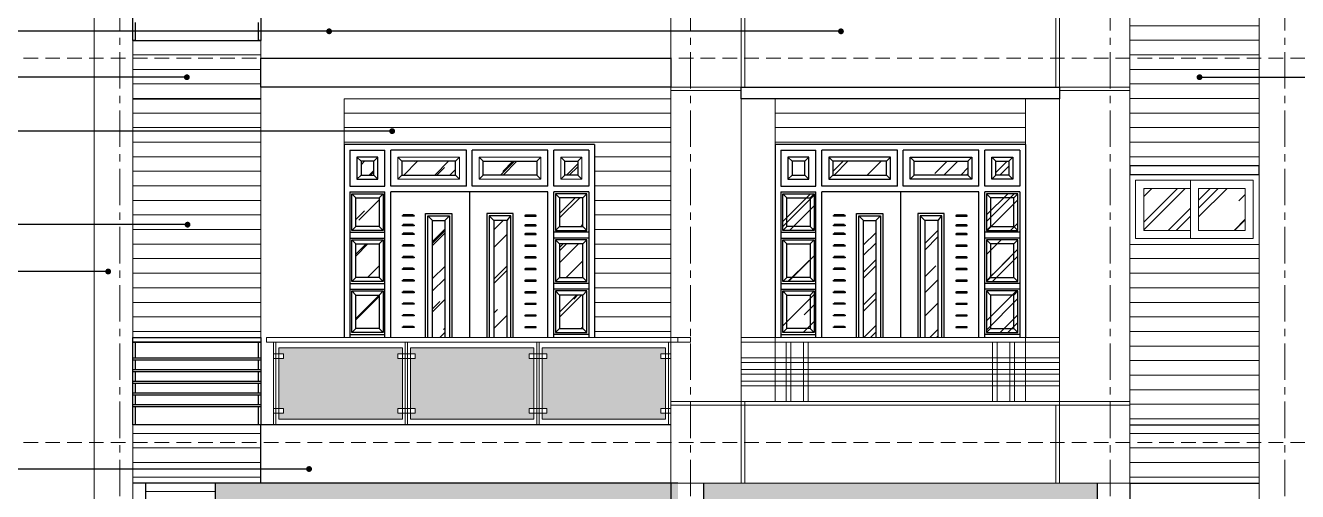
# Model space of a CAD drawing. Header units: millimetres. Extents: x -529782 to -142003, y -492574 to -273331.
# Drawn here: x -187673 to -176753, y -405375 to -401372 of the extents above; entities that cross this region are included whole.
import ezdxf

# ---------------------------------------------------------------- set-up
doc = ezdxf.new("R2010")
doc.units = ezdxf.units.MM
doc.header["$LTSCALE"] = 500
doc.header["$MEASUREMENT"] = 0
doc.linetypes.add('CENTER', pattern=[2, 1.25, -0.25, 0.25, -0.25])
doc.linetypes.add('HIDDEN', pattern=[0.375, 0.25, -0.125])
doc.layers.get('0').update_dxf_attribs({"linetype": 'CONTINUOUS', "lineweight": 13})
for name, color, linetype, lineweight in [('2.thay 145', 145, 'CONTINUOUS', 18), ('4.dim 08', 8, 'CONTINUOUS', 13), ('6.khuat 75', 75, 'HIDDEN', 18), ('7.tim 67', 67, 'CENTER', 9), ('8.vat lieu 08', 8, 'CONTINUOUS', 5), ('CA.manh 08', 8, 'CONTINUOUS', 9), ('CA.thay 145', 145, 'CONTINUOUS', 18), ('CA.vat lieu 08', 8, 'CONTINUOUS', 5)]:
    doc.layers.add(name, color=color, linetype=linetype, lineweight=lineweight)
for name, color, linetype in [('CUA', 115, 'CONTINUOUS'), ('DKT', 7, 'CONTINUOUS'), ('MANH', 5, 'CONTINUOUS'), ('MANH1', 155, 'CONTINUOUS'), ('THAY', 7, 'CONTINUOUS')]:
    doc.layers.add(name, color=color, linetype=linetype)
doc.styles.get("Standard").update_dxf_attribs({"font": 'txt.shx', "width": 0.9})
doc.dimstyles.new('CA 50', dxfattribs={"dimscale": 0, "dimtxt": 100, "dimasz": 50, "dimexe": 50, "dimexo": 0, "dimgap": 25, "dimtad": 1, "dimdec": 0, "dimzin": 0, "dimdsep": 46, "dimtxsty": 'Standard', "dimblk": 'ARCHTICK', "dimcen": 0.09, "dimdle": 50, "dimclrd": 256, "dimclre": 256, "dimclrt": 7, "dimadec": 0, "dimazin": 0, "dimtfac": 1, "dimtdec": 0, "dimtix": 1, "dimtmove": 2, "dimatfit": 3, "dimldrblk": 'DOT', "dimfxl": 1, "dimtolj": 1, "dimtzin": 0, "dimarcsym": 0})
pattern_1 = [(45, (83285.76, 0), (254.55844, 678.82251), [4500, -600, 1500, -300]), (45, (83461.83, 388.2), (-494.26764, 70.00357), [900, -99, 1800, -225]), (45, (83211.5, 286.38), (960.958116, 1245.21504), [2400, -420, 1200, -300])]

# ---------------------------------------------------------------- blocks, each defined once
blk = doc.blocks.new('fgfh')
at = {"layer": 'CA.vat lieu 08'}
h = blk.add_hatch(dxfattribs=at)
h.set_pattern_fill('DOTS', color=256, scale=300, style=0)
h.set_pattern_definition([(0, (289820.5, 414052), (9.375, 18.75), [0, -18.75])])
h.paths.add_polyline_path([(363.5, -180), (323.5, -180), (323.5, -140), (363.5, -140), (363.5, -90), (-696.5, -90), (-696.5, -140), (-656.5, -140), (-656.5, -180), (-696.5, -180), (-696.5, -610), (-656.5, -610), (-656.5, -650), (-696.5, -650), (-696.5, -700), (363.5, -700), (363.5, -650), (323.5, -650), (323.5, -610), (363.5, -610)])
h.paths.add_polyline_path([(1493.5, -180), (1453.5, -180), (1453.5, -140), (1493.5, -140), (1493.5, -90), (433.5, -90), (433.5, -140), (473.5, -140), (473.5, -180), (433.5, -180), (433.5, -610), (473.5, -610), (473.5, -650), (433.5, -650), (433.5, -700), (1493.5, -700), (1493.5, -650), (1453.5, -650), (1453.5, -610), (1493.5, -610)])
h.paths.add_polyline_path([(2623.5, -180), (2583.5, -180), (2583.5, -140), (2623.5, -140), (2623.5, -90), (1563.5, -90), (1563.5, -140), (1603.5, -140), (1603.5, -180), (1563.5, -180), (1563.5, -610), (1603.5, -610), (1603.5, -650), (1563.5, -650), (1563.5, -700), (2623.5, -700), (2623.5, -650), (2583.5, -650), (2583.5, -610), (2623.5, -610)])
at = {"layer": '2.thay 145'}
for points in [[(-801.5, 0), (2728.5, 0), (2728.5, -40), (-801.5, -40)], [(-741.5, -750), (-721.5, -750), (-721.5, -40), (-741.5, -40)], [(-696.5, -90), (363.5, -90), (363.5, -700), (-696.5, -700)], [(388.5, -750), (408.5, -750), (408.5, -40), (388.5, -40)], [(1493.5, -90), (433.5, -90), (433.5, -700), (1493.5, -700)], [(1538.5, -750), (1518.5, -750), (1518.5, -40), (1538.5, -40)], [(2623.5, -90), (1563.5, -90), (1563.5, -700), (2623.5, -700)], [(2668.5, -750), (2648.5, -750), (2648.5, -40), (2668.5, -40)], [(2668.5, -750), (2648.5, -750), (2648.5, -40), (2668.5, -40)], [(-656.5, -180), (-741.5, -180), (-741.5, -140), (-656.5, -140)], [(323.5, -180), (473.5, -180), (473.5, -140), (323.5, -140)], [(1603.5, -180), (1453.5, -180), (1453.5, -140), (1603.5, -140)], [(2583.5, -180), (2668.5, -180), (2668.5, -140), (2583.5, -140)], [(-656.5, -610), (-741.5, -610), (-741.5, -650), (-656.5, -650)], [(323.5, -610), (473.5, -610), (473.5, -650), (323.5, -650)], [(1603.5, -610), (1453.5, -610), (1453.5, -650), (1603.5, -650)], [(2583.5, -610), (2668.5, -610), (2668.5, -650), (2583.5, -650)]]:
    blk.add_lwpolyline(points, close=True, dxfattribs=at)
blk = doc.blocks.new('öqö')
for p, q in [((-2005, -145), (-2040, -110)), ((-1895, -145), (-1860, -110)), ((-1655, -145), (-1690, -110)), ((-1195, -145), (-1160, -110)), ((-955, -145), (-990, -110)), ((-495, -145), (-460, -110)), ((-255, -145), (-290, -110)), ((-145, -145), (-110, -110)), ((-2005, -263), (-2040, -298)), ((-1895, -263), (-1860, -298)), ((-1655, -263), (-1690, -298)), ((-1195, -263), (-1160, -298)), ((-955, -263), (-990, -298)), ((-495, -263), (-460, -298)), ((-255, -263), (-290, -298)), ((-145, -263), (-110, -298)), ((-2050, -458), (-2085, -423)), ((-1850, -458), (-1815, -423)), ((-300, -458), (-335, -423)), ((-100, -458), (-65, -423)), ((-2050, -704), (-2085, -739)), ((-1850, -704), (-1815, -739)), ((-300, -704), (-335, -739)), ((-100, -704), (-65, -739)), ((-2050, -854), (-2085, -819)), ((-1850, -854), (-1815, -819)), ((-300, -854), (-335, -819)), ((-100, -854), (-65, -819)), ((-2050, -1143), (-2085, -1178)), ((-1850, -1143), (-1815, -1178)), ((-300, -1143), (-335, -1178)), ((-100, -1143), (-65, -1178)), ((-2050, -1293), (-2085, -1258)), ((-1850, -1293), (-1815, -1258)), ((-300, -1293), (-335, -1258)), ((-100, -1293), (-65, -1258)), ((-2050, -1581), (-2085, -1616)), ((-1850, -1581), (-1815, -1616)), ((-300, -1581), (-335, -1616)), ((-100, -1581), (-65, -1616))]:
    blk.add_line(p, q)
for points in [[(-1690, -298), (-1160, -298), (-1160, -110), (-1690, -110)], [(-460, -298), (-990, -298), (-990, -110), (-460, -110)], [(-110, -298), (-290, -298), (-290, -110), (-110, -110)]]:
    blk.add_lwpolyline(points, close=True)
at = {"layer": 'CUA'}
for p, q in [((-1650, -609), (-1644, -609)), ((-1650, -615), (-1650, -609)), ((-1550, -615), (-1650, -615)), ((-1556, -605), (-1644, -605)), ((-1644, -609), (-1644, -605)), ((-1556, -609), (-1556, -605)), ((-1550, -609), (-1556, -609)), ((-1550, -609), (-1550, -615)), ((-600, -609), (-594, -609)), ((-600, -609), (-600, -615)), ((-600, -615), (-500, -615)), ((-594, -605), (-506, -605)), ((-594, -609), (-594, -605)), ((-506, -609), (-506, -605)), ((-500, -609), (-506, -609)), ((-500, -615), (-500, -609)), ((-1650, -692), (-1644, -692)), ((-1650, -698), (-1650, -692)), ((-1550, -698), (-1650, -698)), ((-1556, -688), (-1644, -688)), ((-1644, -692), (-1644, -688)), ((-1556, -763), (-1644, -763)), ((-1644, -767), (-1644, -763)), ((-1556, -692), (-1556, -688)), ((-1550, -692), (-1556, -692)), ((-1556, -767), (-1556, -763)), ((-1550, -692), (-1550, -698)), ((-600, -692), (-594, -692)), ((-600, -692), (-600, -698)), ((-600, -698), (-500, -698)), ((-594, -688), (-506, -688)), ((-594, -692), (-594, -688)), ((-594, -763), (-506, -763)), ((-594, -767), (-594, -763)), ((-506, -692), (-506, -688)), ((-500, -692), (-506, -692)), ((-506, -767), (-506, -763)), ((-500, -698), (-500, -692)), ((-1650, -767), (-1644, -767)), ((-1650, -773), (-1650, -767)), ((-1550, -773), (-1650, -773)), ((-1650, -867), (-1644, -867)), ((-1650, -873), (-1650, -867)), ((-1550, -873), (-1650, -873)), ((-1556, -863), (-1644, -863)), ((-1644, -867), (-1644, -863)), ((-1550, -767), (-1556, -767)), ((-1556, -867), (-1556, -863)), ((-1550, -867), (-1556, -867)), ((-1550, -767), (-1550, -773)), ((-1550, -867), (-1550, -873)), ((-600, -767), (-594, -767)), ((-600, -767), (-600, -773)), ((-600, -773), (-500, -773)), ((-600, -867), (-594, -867)), ((-600, -867), (-600, -873)), ((-600, -873), (-500, -873)), ((-594, -863), (-506, -863)), ((-594, -867), (-594, -863)), ((-500, -767), (-506, -767)), ((-506, -867), (-506, -863)), ((-500, -867), (-506, -867)), ((-500, -773), (-500, -767)), ((-500, -873), (-500, -867)), ((-1650, -967), (-1644, -967)), ((-1650, -973), (-1650, -967)), ((-1550, -973), (-1650, -973)), ((-1556, -963), (-1644, -963)), ((-1644, -967), (-1644, -963)), ((-1556, -967), (-1556, -963)), ((-1550, -967), (-1556, -967)), ((-1550, -967), (-1550, -973)), ((-600, -967), (-594, -967)), ((-600, -967), (-600, -973)), ((-600, -973), (-500, -973)), ((-594, -963), (-506, -963)), ((-594, -967), (-594, -963)), ((-506, -967), (-506, -963)), ((-500, -967), (-506, -967)), ((-500, -973), (-500, -967)), ((-1650, -1067), (-1644, -1067)), ((-1650, -1073), (-1650, -1067)), ((-1550, -1073), (-1650, -1073)), ((-1556, -1063), (-1644, -1063)), ((-1644, -1067), (-1644, -1063)), ((-1556, -1067), (-1556, -1063)), ((-1550, -1067), (-1556, -1067)), ((-1550, -1067), (-1550, -1073)), ((-600, -1067), (-594, -1067)), ((-600, -1067), (-600, -1073)), ((-600, -1073), (-500, -1073)), ((-594, -1063), (-506, -1063)), ((-594, -1067), (-594, -1063)), ((-506, -1067), (-506, -1063)), ((-500, -1067), (-506, -1067)), ((-500, -1073), (-500, -1067)), ((-1650, -1167), (-1644, -1167)), ((-1650, -1173), (-1650, -1167)), ((-1550, -1173), (-1650, -1173)), ((-1556, -1163), (-1644, -1163)), ((-1644, -1167), (-1644, -1163)), ((-1556, -1167), (-1556, -1163)), ((-1550, -1167), (-1556, -1167)), ((-1550, -1167), (-1550, -1173)), ((-600, -1167), (-594, -1167)), ((-600, -1167), (-600, -1173)), ((-600, -1173), (-500, -1173)), ((-594, -1163), (-506, -1163)), ((-594, -1167), (-594, -1163)), ((-506, -1167), (-506, -1163)), ((-500, -1167), (-506, -1167)), ((-500, -1173), (-500, -1167)), ((-1650, -1267), (-1644, -1267)), ((-1650, -1273), (-1650, -1267)), ((-1550, -1273), (-1650, -1273)), ((-1556, -1263), (-1644, -1263)), ((-1644, -1267), (-1644, -1263)), ((-1556, -1267), (-1556, -1263)), ((-1550, -1267), (-1556, -1267)), ((-1550, -1267), (-1550, -1273)), ((-600, -1267), (-594, -1267)), ((-600, -1267), (-600, -1273)), ((-600, -1273), (-500, -1273)), ((-594, -1263), (-506, -1263)), ((-594, -1267), (-594, -1263)), ((-506, -1267), (-506, -1263)), ((-500, -1267), (-506, -1267)), ((-500, -1273), (-500, -1267)), ((-1650, -1367), (-1644, -1367)), ((-1650, -1373), (-1650, -1367)), ((-1550, -1373), (-1650, -1373)), ((-1556, -1363), (-1644, -1363)), ((-1644, -1367), (-1644, -1363)), ((-1556, -1367), (-1556, -1363)), ((-1550, -1367), (-1556, -1367)), ((-1550, -1367), (-1550, -1373)), ((-600, -1367), (-594, -1367)), ((-600, -1367), (-600, -1373)), ((-600, -1373), (-500, -1373)), ((-594, -1363), (-506, -1363)), ((-594, -1367), (-594, -1363)), ((-506, -1367), (-506, -1363)), ((-500, -1367), (-506, -1367)), ((-500, -1373), (-500, -1367)), ((-1650, -1467), (-1644, -1467)), ((-1650, -1473), (-1650, -1467)), ((-1550, -1473), (-1650, -1473)), ((-1556, -1463), (-1644, -1463)), ((-1644, -1467), (-1644, -1463)), ((-1556, -1467), (-1556, -1463)), ((-1550, -1467), (-1556, -1467)), ((-1550, -1467), (-1550, -1473)), ((-600, -1467), (-594, -1467)), ((-600, -1467), (-600, -1473)), ((-600, -1473), (-500, -1473)), ((-594, -1463), (-506, -1463)), ((-594, -1467), (-594, -1463)), ((-506, -1467), (-506, -1463)), ((-500, -1467), (-506, -1467)), ((-500, -1473), (-500, -1467)), ((-1650, -1567), (-1644, -1567)), ((-1650, -1573), (-1650, -1567)), ((-1550, -1573), (-1650, -1573)), ((-1556, -1563), (-1644, -1563)), ((-1644, -1567), (-1644, -1563)), ((-1556, -1567), (-1556, -1563)), ((-1550, -1567), (-1556, -1567)), ((-1550, -1567), (-1550, -1573)), ((-600, -1567), (-594, -1567)), ((-600, -1567), (-600, -1573)), ((-600, -1573), (-500, -1573)), ((-594, -1563), (-506, -1563)), ((-594, -1567), (-594, -1563)), ((-506, -1567), (-506, -1563)), ((-500, -1567), (-506, -1567)), ((-500, -1573), (-500, -1567))]:
    blk.add_line(p, q, dxfattribs=at)
at = {"layer": 'CUA', "linetype": 'Continuous', "ltscale": 50}
for p, q in [((-1390, -653), (-1430, -613)), ((-1285, -653), (-1245, -613)), ((-865, -653), (-905, -613)), ((-750, -653), (-720, -613))]:
    blk.add_line(p, q, dxfattribs=at)
at = {"layer": 'CUA'}
for points in [[(-1450, -1658), (-1450, -593), (-1225, -593), (-1225, -1658)], [(-1430, -1658), (-1430, -613), (-1245, -613), (-1245, -1658)], [(-700, -1658), (-700, -593), (-925, -593), (-925, -1658)], [(-720, -1658), (-720, -613), (-905, -613), (-905, -1658)]]:
    blk.add_lwpolyline(points, dxfattribs=at)
at = {"layer": 'MANH'}
for points in [[(-2040, -298), (-1860, -298), (-1860, -110), (-2040, -110)], [(-2005, -263), (-1895, -263), (-1895, -145), (-2005, -145)], [(-1655, -263), (-1195, -263), (-1195, -145), (-1655, -145)], [(-495, -263), (-955, -263), (-955, -145), (-495, -145)], [(-145, -263), (-255, -263), (-255, -145), (-145, -145)], [(-1850, -704), (-2050, -704), (-2050, -458), (-1850, -458)], [(-300, -704), (-100, -704), (-100, -458), (-300, -458)], [(-1850, -1143), (-2050, -1143), (-2050, -854), (-1850, -854)], [(-300, -1143), (-100, -1143), (-100, -854), (-300, -854)], [(-1850, -1581), (-2050, -1581), (-2050, -1293), (-1850, -1293)], [(-300, -1581), (-100, -1581), (-100, -1293), (-300, -1293)]]:
    blk.add_lwpolyline(points, close=True, dxfattribs=at)
for points in [[(-1390, -1658), (-1390, -653), (-1285, -653), (-1285, -1658)], [(-750, -1658), (-750, -653), (-865, -653), (-865, -1658)]]:
    blk.add_lwpolyline(points, dxfattribs=at)
at = {"layer": 'MANH1'}
for points in [[(-1815, -739), (-2085, -739), (-2085, -423), (-1815, -423)], [(-335, -739), (-65, -739), (-65, -423), (-335, -423)], [(-1815, -1178), (-2085, -1178), (-2085, -819), (-1815, -819)], [(-335, -1178), (-65, -1178), (-65, -819), (-335, -819)], [(-1815, -1616), (-2085, -1616), (-2085, -1258), (-1815, -1258)], [(-335, -1616), (-65, -1616), (-65, -1258), (-335, -1258)]]:
    blk.add_lwpolyline(points, close=True, dxfattribs=at)
at = {"layer": 'THAY'}
for p, q in [((0, 0), (-2150, 0)), ((-2150, 0), (-2150, -1658)), ((0, 0), (0, -1658)), ((-2100, -50), (-2100, -358)), ((-2100, -50), (-2100, -358)), ((-2100, -50), (-1800, -50)), ((-1800, -358), (-1800, -50)), ((-1800, -358), (-1800, -50)), ((-1100, -50), (-1750, -50)), ((-1750, -358), (-1750, -50)), ((-1100, -358), (-1100, -50)), ((-400, -50), (-1050, -50)), ((-1050, -358), (-1050, -50)), ((-400, -358), (-400, -50)), ((-350, -358), (-350, -50)), ((-50, -50), (-350, -50)), ((-50, -50), (-50, -358)), ((-2100, -358), (-1800, -358)), ((-2100, -408), (-2100, -1658)), ((-2100, -408), (-1800, -408)), ((-1800, -1658), (-1800, -408)), ((-1100, -358), (-1750, -358)), ((-400, -408), (-1750, -408)), ((-1750, -1658), (-1750, -408)), ((-1075, -408), (-1075, -1658)), ((-400, -358), (-1050, -358)), ((-400, -1658), (-400, -408)), ((-50, -358), (-350, -358)), ((-350, -1658), (-350, -408)), ((-50, -408), (-350, -408)), ((-50, -408), (-50, -1658)), ((-2100, -754), (-1800, -754)), ((-50, -754), (-350, -754)), ((-2100, -804), (-1800, -804)), ((-50, -804), (-350, -804)), ((-2100, -1193), (-1800, -1193)), ((-50, -1193), (-350, -1193)), ((-2100, -1243), (-1800, -1243)), ((-50, -1243), (-350, -1243)), ((-2100, -1631), (-1800, -1631)), ((-50, -1631), (-350, -1631))]:
    blk.add_line(p, q, dxfattribs=at)
blk = doc.blocks.new('fgghgj')
for p, q in [((145, -145), (110, -110)), ((255, -145), (290, -110)), ((495, -145), (460, -110)), ((955, -145), (990, -110)), ((1195, -145), (1160, -110)), ((1655, -145), (1690, -110)), ((1895, -145), (1860, -110)), ((2005, -145), (2040, -110)), ((145, -263), (110, -298)), ((255, -263), (290, -298)), ((495, -263), (460, -298)), ((955, -263), (990, -298)), ((1195, -263), (1160, -298)), ((1655, -263), (1690, -298)), ((1895, -263), (1860, -298)), ((2005, -263), (2040, -298)), ((100, -458), (65, -423)), ((300, -458), (335, -423)), ((1850, -458), (1815, -423)), ((2050, -458), (2085, -423)), ((100, -704), (65, -739)), ((300, -704), (335, -739)), ((1850, -704), (1815, -739)), ((2050, -704), (2085, -739)), ((100, -854), (65, -819)), ((300, -854), (335, -819)), ((1850, -854), (1815, -819)), ((2050, -854), (2085, -819)), ((100, -1143), (65, -1178)), ((300, -1143), (335, -1178)), ((1850, -1143), (1815, -1178)), ((2050, -1143), (2085, -1178)), ((100, -1293), (65, -1258)), ((300, -1293), (335, -1258)), ((1850, -1293), (1815, -1258)), ((2050, -1293), (2085, -1258)), ((100, -1581), (65, -1616)), ((300, -1581), (335, -1616)), ((1850, -1581), (1815, -1616)), ((2050, -1581), (2085, -1616))]:
    blk.add_line(p, q)
at = {"layer": 'CUA'}
for p, q in [((500, -609), (506, -609)), ((500, -615), (500, -609)), ((600, -615), (500, -615)), ((594, -605), (506, -605)), ((506, -609), (506, -605)), ((594, -609), (594, -605)), ((600, -609), (594, -609)), ((600, -609), (600, -615)), ((1550, -609), (1556, -609)), ((1550, -609), (1550, -615)), ((1550, -615), (1650, -615)), ((1556, -605), (1644, -605)), ((1556, -609), (1556, -605)), ((1644, -609), (1644, -605)), ((1650, -609), (1644, -609)), ((1650, -615), (1650, -609)), ((500, -692), (506, -692)), ((500, -698), (500, -692)), ((600, -698), (500, -698)), ((594, -688), (506, -688)), ((506, -692), (506, -688)), ((594, -763), (506, -763)), ((506, -767), (506, -763)), ((594, -692), (594, -688)), ((600, -692), (594, -692)), ((594, -767), (594, -763)), ((600, -692), (600, -698)), ((1550, -692), (1556, -692)), ((1550, -692), (1550, -698)), ((1550, -698), (1650, -698)), ((1556, -688), (1644, -688)), ((1556, -692), (1556, -688)), ((1556, -763), (1644, -763)), ((1556, -767), (1556, -763)), ((1644, -692), (1644, -688)), ((1650, -692), (1644, -692)), ((1644, -767), (1644, -763)), ((1650, -698), (1650, -692)), ((500, -767), (506, -767)), ((500, -773), (500, -767)), ((600, -773), (500, -773)), ((500, -867), (506, -867)), ((500, -873), (500, -867)), ((600, -873), (500, -873)), ((594, -863), (506, -863)), ((506, -867), (506, -863)), ((600, -767), (594, -767)), ((594, -867), (594, -863)), ((600, -867), (594, -867)), ((600, -767), (600, -773)), ((600, -867), (600, -873)), ((1550, -767), (1556, -767)), ((1550, -767), (1550, -773)), ((1550, -773), (1650, -773)), ((1550, -867), (1556, -867)), ((1550, -867), (1550, -873)), ((1550, -873), (1650, -873)), ((1556, -863), (1644, -863)), ((1556, -867), (1556, -863)), ((1650, -767), (1644, -767)), ((1644, -867), (1644, -863)), ((1650, -867), (1644, -867)), ((1650, -773), (1650, -767)), ((1650, -873), (1650, -867)), ((500, -967), (506, -967)), ((500, -973), (500, -967)), ((600, -973), (500, -973)), ((594, -963), (506, -963)), ((506, -967), (506, -963)), ((594, -967), (594, -963)), ((600, -967), (594, -967)), ((600, -967), (600, -973)), ((1550, -967), (1556, -967)), ((1550, -967), (1550, -973)), ((1550, -973), (1650, -973)), ((1556, -963), (1644, -963)), ((1556, -967), (1556, -963)), ((1644, -967), (1644, -963)), ((1650, -967), (1644, -967)), ((1650, -973), (1650, -967)), ((500, -1067), (506, -1067)), ((500, -1073), (500, -1067)), ((600, -1073), (500, -1073)), ((594, -1063), (506, -1063)), ((506, -1067), (506, -1063)), ((594, -1067), (594, -1063)), ((600, -1067), (594, -1067)), ((600, -1067), (600, -1073)), ((1550, -1067), (1556, -1067)), ((1550, -1067), (1550, -1073)), ((1550, -1073), (1650, -1073)), ((1556, -1063), (1644, -1063)), ((1556, -1067), (1556, -1063)), ((1644, -1067), (1644, -1063)), ((1650, -1067), (1644, -1067)), ((1650, -1073), (1650, -1067)), ((500, -1167), (506, -1167)), ((500, -1173), (500, -1167)), ((600, -1173), (500, -1173)), ((594, -1163), (506, -1163)), ((506, -1167), (506, -1163)), ((594, -1167), (594, -1163)), ((600, -1167), (594, -1167)), ((600, -1167), (600, -1173)), ((1550, -1167), (1556, -1167)), ((1550, -1167), (1550, -1173)), ((1550, -1173), (1650, -1173)), ((1556, -1163), (1644, -1163)), ((1556, -1167), (1556, -1163)), ((1644, -1167), (1644, -1163)), ((1650, -1167), (1644, -1167)), ((1650, -1173), (1650, -1167)), ((500, -1267), (506, -1267)), ((500, -1273), (500, -1267)), ((600, -1273), (500, -1273)), ((594, -1263), (506, -1263)), ((506, -1267), (506, -1263)), ((594, -1267), (594, -1263)), ((600, -1267), (594, -1267)), ((600, -1267), (600, -1273)), ((1550, -1267), (1556, -1267)), ((1550, -1267), (1550, -1273)), ((1550, -1273), (1650, -1273)), ((1556, -1263), (1644, -1263)), ((1556, -1267), (1556, -1263)), ((1644, -1267), (1644, -1263)), ((1650, -1267), (1644, -1267)), ((1650, -1273), (1650, -1267)), ((500, -1367), (506, -1367)), ((500, -1373), (500, -1367)), ((600, -1373), (500, -1373)), ((594, -1363), (506, -1363)), ((506, -1367), (506, -1363)), ((594, -1367), (594, -1363)), ((600, -1367), (594, -1367)), ((600, -1367), (600, -1373)), ((1550, -1367), (1556, -1367)), ((1550, -1367), (1550, -1373)), ((1550, -1373), (1650, -1373)), ((1556, -1363), (1644, -1363)), ((1556, -1367), (1556, -1363)), ((1644, -1367), (1644, -1363)), ((1650, -1367), (1644, -1367)), ((1650, -1373), (1650, -1367)), ((500, -1467), (506, -1467)), ((500, -1473), (500, -1467)), ((600, -1473), (500, -1473)), ((594, -1463), (506, -1463)), ((506, -1467), (506, -1463)), ((594, -1467), (594, -1463)), ((600, -1467), (594, -1467)), ((600, -1467), (600, -1473)), ((1550, -1467), (1556, -1467)), ((1550, -1467), (1550, -1473)), ((1550, -1473), (1650, -1473)), ((1556, -1463), (1644, -1463)), ((1556, -1467), (1556, -1463)), ((1644, -1467), (1644, -1463)), ((1650, -1467), (1644, -1467)), ((1650, -1473), (1650, -1467)), ((500, -1567), (506, -1567)), ((500, -1573), (500, -1567)), ((600, -1573), (500, -1573)), ((594, -1563), (506, -1563)), ((506, -1567), (506, -1563)), ((594, -1567), (594, -1563)), ((600, -1567), (594, -1567)), ((600, -1567), (600, -1573)), ((1550, -1567), (1556, -1567)), ((1550, -1567), (1550, -1573)), ((1550, -1573), (1650, -1573)), ((1556, -1563), (1644, -1563)), ((1556, -1567), (1556, -1563)), ((1644, -1567), (1644, -1563)), ((1650, -1567), (1644, -1567)), ((1650, -1573), (1650, -1567))]:
    blk.add_line(p, q, dxfattribs=at)
at = {"layer": 'CUA', "linetype": 'Continuous', "ltscale": 50}
for p, q in [((760, -653), (720, -613)), ((865, -653), (905, -613)), ((1285, -653), (1245, -613)), ((1400, -653), (1430, -613))]:
    blk.add_line(p, q, dxfattribs=at)
at = {"layer": 'CUA'}
for points in [[(700, -1658), (700, -593), (925, -593), (925, -1658)], [(720, -1658), (720, -613), (905, -613), (905, -1658)], [(1450, -1658), (1450, -593), (1225, -593), (1225, -1658)], [(1430, -1658), (1430, -613), (1245, -613), (1245, -1658)]]:
    blk.add_lwpolyline(points, dxfattribs=at)
at = {"layer": 'MANH'}
for points in [[(145, -263), (255, -263), (255, -145), (145, -145)], [(460, -298), (990, -298), (990, -110), (460, -110)], [(495, -263), (955, -263), (955, -145), (495, -145)], [(1690, -298), (1160, -298), (1160, -110), (1690, -110)], [(1655, -263), (1195, -263), (1195, -145), (1655, -145)], [(2040, -298), (1860, -298), (1860, -110), (2040, -110)], [(2005, -263), (1895, -263), (1895, -145), (2005, -145)], [(300, -704), (100, -704), (100, -458), (300, -458)], [(1850, -704), (2050, -704), (2050, -458), (1850, -458)], [(300, -1143), (100, -1143), (100, -854), (300, -854)], [(1850, -1143), (2050, -1143), (2050, -854), (1850, -854)], [(300, -1581), (100, -1581), (100, -1293), (300, -1293)], [(1850, -1581), (2050, -1581), (2050, -1293), (1850, -1293)]]:
    blk.add_lwpolyline(points, close=True, dxfattribs=at)
for points in [[(760, -1658), (760, -653), (865, -653), (865, -1658)], [(1400, -1658), (1400, -653), (1285, -653), (1285, -1658)]]:
    blk.add_lwpolyline(points, dxfattribs=at)
at = {"layer": 'MANH1'}
for points in [[(335, -739), (65, -739), (65, -423), (335, -423)], [(1815, -739), (2085, -739), (2085, -423), (1815, -423)], [(335, -1178), (65, -1178), (65, -819), (335, -819)], [(1815, -1178), (2085, -1178), (2085, -819), (1815, -819)], [(335, -1616), (65, -1616), (65, -1258), (335, -1258)], [(1815, -1616), (2085, -1616), (2085, -1258), (1815, -1258)]]:
    blk.add_lwpolyline(points, close=True, dxfattribs=at)
at = {"layer": 'THAY'}
for p, q in [((2150, 0), (0, 0)), ((0, 0), (0, -1658)), ((2150, 0), (2150, -1658)), ((50, -50), (50, -358)), ((50, -50), (50, -358)), ((50, -50), (350, -50)), ((350, -358), (350, -50)), ((350, -358), (350, -50)), ((1050, -50), (400, -50)), ((400, -358), (400, -50)), ((1050, -358), (1050, -50)), ((1750, -50), (1100, -50)), ((1100, -358), (1100, -50)), ((1750, -358), (1750, -50)), ((1800, -358), (1800, -50)), ((2100, -50), (1800, -50)), ((2100, -50), (2100, -358)), ((50, -358), (350, -358)), ((50, -408), (50, -1658)), ((50, -408), (350, -408)), ((350, -1658), (350, -408)), ((1050, -358), (400, -358)), ((1750, -408), (400, -408)), ((400, -1658), (400, -408)), ((1075, -408), (1075, -1658)), ((1750, -358), (1100, -358)), ((1750, -1658), (1750, -408)), ((2100, -358), (1800, -358)), ((1800, -1658), (1800, -408)), ((2100, -408), (1800, -408)), ((2100, -408), (2100, -1658)), ((50, -754), (350, -754)), ((2100, -754), (1800, -754)), ((50, -804), (350, -804)), ((2100, -804), (1800, -804)), ((50, -1193), (350, -1193)), ((2100, -1193), (1800, -1193)), ((50, -1243), (350, -1243)), ((2100, -1243), (1800, -1243)), ((50, -1631), (350, -1631)), ((2100, -1631), (1800, -1631))]:
    blk.add_line(p, q, dxfattribs=at)
blk.add_lwpolyline([(110, -298), (290, -298), (290, -110), (110, -110)], close=True, dxfattribs=at)
blk = doc.blocks.new('_ArchTick')
at = {"color": 1, "linetype": 'ByBlock', "const_width": 0.15}
blk.add_lwpolyline([(-0.5, -0.5), (0.5, 0.5)], dxfattribs=at)
blk = doc.blocks.new('_DOT')
at = {"color": 1, "linetype": 'ByBlock'}
blk.add_line((-0.5, 0), (-1, 0), dxfattribs=at)
at = {"color": 1, "linetype": 'ByBlock', "const_width": 0.5}
blk.add_lwpolyline([(-0.25, 0, 1), (0.25, 0, 1)], format="xyb", close=True, dxfattribs=at)

msp = doc.modelspace()

# ---------------------------------------------------------------- hatches: boundary and pattern name
at = {"layer": '2.thay 145'}
h = msp.add_hatch(dxfattribs=at)
h.set_pattern_fill('AR-CONC', color=256, scale=30, angle=315, style=0)
h.set_pattern_definition([(5, (105019.44, 0), (138.842124, -165.4656), [22.5, -247.5]), (310, (105019.44, 0), (130.130445, 188.99765), [18, -198]), (55.4514, (105031, -13.79), (268.972585, 23.53184), [19.12206, -210.34263]), (1.1842, (105061.86, 42.43), (191.28413, -261.5079), [33.75, -371.25]), (51.6356, (105077.8, 20.63), (404.9135, 8.3697), [28.68309, -315.5139]), (306.1842, (105061.86, 42.43), (404.9135, 8.37002), [27, -297]), (336, (105072.47, 10.6), (41.21474, -212.03147), [22.5, -247.5]), (281, (105072.47, 10.6), (205.44253, 102.21258), [18, -198]), (26.4514, (105075.9, -7.06), (246.65719, -109.819085), [19.12206, -210.34263]), (352.5, (105019.44, 0), (73.196945, 68.037956), [0, -195.6, 0, -201, 0, -198.75]), (322.5, (105019.44, 0), (139.472835, 27.861883), [0, -114.6, 0, -191.1, 0, -75.75]), (282.5, (104972.13, 47.305), (108.456229, -118.02545), [0, -75, 0, -234, 0, -310.5]), (272.5, (104950.92, 68.52), (144.947942, -102.476995), [0, -97.5, 0, -155.4, 0, -220.5])])
h.paths.add_polyline_path([(-185512.6, -406132), (-186042.6, -406132), (-186042.6, -406302), (-185512.6, -406302)])
h.paths.add_polyline_path([(-185512.6, -406332), (-186042.6, -406332), (-186042.6, -407752), (-185512.6, -407752)])
h.paths.add_polyline_path([(-185512.6, -407782), (-186042.6, -407782), (-186042.6, -407952), (-185512.6, -407952)])
h.paths.add_polyline_path([(-185512.6, -407982), (-186042.6, -407982), (-186042.6, -408178.6), (-186042.6, -408652), (-185972.6, -408652), (-185512.6, -408652)])
h.paths.add_polyline_path([(-182072.6, -405302), (-186042.6, -405302), (-186042.6, -406102), (-185512.6, -406102), (-185512.6, -405752), (-182612.6, -405752), (-182612.6, -406102), (-182072.6, -406102)])
h.paths.add_polyline_path([(-181852.6, -406132), (-181852.6, -406302), (-181527.6, -406302), (-181527.6, -406132)])
h.paths.add_polyline_path([(-181852.6, -406332), (-181852.6, -407752), (-181527.6, -407752), (-181527.6, -406332)])
h.paths.add_polyline_path([(-181852.6, -407782), (-181852.6, -407952), (-181527.6, -407952), (-181527.6, -407782)])
h.paths.add_polyline_path([(-182132.6, -407752), (-182132.6, -406332), (-182612.6, -406332), (-182612.6, -407752)])
h.paths.add_polyline_path([(-182132.6, -407952), (-182132.6, -407782), (-182612.6, -407782), (-182612.6, -407952)])
h.paths.add_polyline_path([(-182132.6, -408652), (-182132.6, -407982), (-182612.6, -407982), (-182612.6, -408652)])
h.paths.add_polyline_path([(-182132.6, -406302), (-182132.6, -406132), (-182612.6, -406132), (-182612.6, -406302)])
h.paths.add_polyline_path([(-178472.6, -408652), (-178472.6, -407982), (-178797.6, -407982), (-178797.6, -408302), (-181527.6, -408302), (-181527.6, -407982), (-181852.6, -407982), (-181852.6, -408652)])
h.paths.add_polyline_path([(-178472.6, -407952), (-178472.6, -407782), (-178797.6, -407782), (-178797.6, -407952)])
h.paths.add_polyline_path([(-178472.6, -407752), (-178472.6, -406332), (-178797.6, -406332), (-178797.6, -407752)])
h.paths.add_polyline_path([(-178472.6, -406302), (-178472.6, -406132), (-178797.6, -406132), (-178797.6, -406302)])
h.paths.add_polyline_path([(-178472.6, -406102), (-178472.6, -405302), (-181852.6, -405302), (-181852.6, -406102), (-181527.6, -406102), (-181527.6, -405852), (-178797.6, -405852), (-178797.6, -406102)])
at = {"layer": '4.dim 08'}
h = msp.add_hatch(dxfattribs=at)
h.set_pattern_fill('ANSI31', color=250, scale=1000, angle=315, style=0)
h.paths.add_polyline_path([(-177082.6, -403252), (-178192.6, -403252), (-178192.6, -404802), (-177082.6, -404802)])
h.paths.add_polyline_path([(-177717.9, -399053.2), (-178252.6, -398587.4), (-178252.6, -401152), (-178192.6, -401152), (-178192.6, -402577), (-177082.6, -402577), (-177082.6, -399952), (-178192.6, -399952), (-178192.6, -399277), (-177082.6, -399277), (-177082.6, -399053.2)])
h = msp.add_hatch(dxfattribs=at)
h.set_pattern_fill('ANSI31', color=250, scale=1000, angle=315, style=0)
h.paths.add_polyline_path([(-185652.6, -401502), (-185672.6, -401502), (-186752.6, -401502), (-186752.6, -401652), (-185652.6, -401652)])
h.paths.add_polyline_path([(-185652.6, -401652), (-186752.6, -401652), (-186752.6, -402002), (-185652.6, -402002)])
h = msp.add_hatch(dxfattribs=at)
h.set_pattern_fill('ANSI31', color=250, scale=1000, angle=315, style=0)
h.paths.add_polyline_path([(-179087.6, -401952), (-181237.6, -401952), (-181237.6, -402394), (-179087.6, -402394)])
h = msp.add_hatch(dxfattribs=at)
h.set_pattern_fill('ANSI31', color=250, scale=1000, angle=315, style=0)
h.paths.add_polyline_path([(-185652.6, -402002), (-186752.6, -402002), (-186752.6, -404052), (-185652.6, -404052)])
h = msp.add_hatch(dxfattribs=at)
h.set_pattern_fill('ANSI31', color=250, scale=1000, angle=315, style=0)
h.paths.add_polyline_path([(-182132.6, -402002), (-184937.6, -402002), (-184937.6, -402394), (-182787.6, -402394), (-182787.6, -404052), (-182588.1, -404052), (-182132.6, -404052)])
h = msp.add_hatch(dxfattribs=at)
h.set_pattern_fill('ANSI31', color=250, scale=1000, angle=315, style=0)
h.paths.add_polyline_path([(-185652.6, -404802), (-186752.6, -404802), (-186752.6, -404952), (-185652.6, -404952)])
h.paths.add_polyline_path([(-185652.6, -404952), (-186752.6, -404952), (-186752.6, -405302), (-185652.6, -405302)])
h = msp.add_hatch(dxfattribs=at)
h.set_pattern_fill('ANSI31', color=250, scale=1000, angle=315, style=0)
h.paths.add_polyline_path([(-177082.6, -404952), (-178192.6, -404952), (-178192.6, -405302), (-177082.6, -405302)])
h.paths.add_polyline_path([(-177082.6, -404802), (-178192.6, -404802), (-178192.6, -404952), (-177082.6, -404952)])
h = msp.add_hatch(dxfattribs=at)
h.set_pattern_fill('ANSI31', color=256, scale=1000, angle=315, style=0)
h.paths.add_polyline_path([(-186042.6, -407720.2), (-186642.6, -407720.2), (-186642.6, -408652), (-186042.6, -408652)])
h.paths.add_polyline_path([(-186042.6, -405302), (-186642.6, -405302), (-186642.6, -405752), (-186042.6, -405752)])
at = {"layer": '8.vat lieu 08'}
h = msp.add_hatch(dxfattribs=at)
h.set_pattern_fill('AR-RROOF', color=256, scale=300, angle=45, style=0)
h.set_pattern_definition(pattern_1)
h.paths.add_polyline_path([(-184682.6, -402539), (-184792.6, -402539), (-184792.6, -402657), (-184682.6, -402657)])
h.paths.add_polyline_path([(-183982.6, -402539), (-184442.6, -402539), (-184442.6, -402657), (-183982.6, -402657)])
h.paths.add_polyline_path([(-183282.6, -402539), (-183742.6, -402539), (-183742.6, -402657), (-183282.6, -402657)])
h.paths.add_polyline_path([(-182932.6, -402539), (-183042.6, -402539), (-183042.6, -402657), (-182932.6, -402657)])
h.paths.add_polyline_path([(-182887.6, -402852), (-183087.6, -402852), (-183087.6, -403098.4), (-182887.6, -403098.4)])
h.paths.add_polyline_path([(-182887.6, -403248.4), (-183087.6, -403248.4), (-183087.6, -403536.8), (-182887.6, -403536.8)])
h.paths.add_polyline_path([(-182887.6, -403686.8), (-183087.6, -403686.8), (-183087.6, -403975.2), (-182887.6, -403975.2)])
h.paths.add_polyline_path([(-183537.6, -403047), (-183652.6, -403047), (-183652.6, -404052), (-183537.6, -404052)])
h.paths.add_polyline_path([(-184072.6, -403047), (-184177.6, -403047), (-184177.6, -404052), (-184072.6, -404052)])
h.paths.add_polyline_path([(-184637.6, -402852), (-184837.6, -402852), (-184837.6, -403098.4), (-184637.6, -403098.4)])
h.paths.add_polyline_path([(-184637.6, -403248.4), (-184837.6, -403248.4), (-184837.6, -403536.8), (-184637.6, -403536.8)])
h.paths.add_polyline_path([(-184637.6, -403686.8), (-184837.6, -403686.8), (-184837.6, -403975.2), (-184637.6, -403975.2)])
h = msp.add_hatch(dxfattribs=at)
h.set_pattern_fill('AR-RROOF', color=256, scale=300, angle=45, style=0)
h.set_pattern_definition(pattern_1)
h.paths.add_polyline_path([(-180282.6, -402539), (-180742.6, -402539), (-180742.6, -402657), (-180282.6, -402657)])
h.paths.add_polyline_path([(-179582.6, -402539), (-180042.6, -402539), (-180042.6, -402657), (-179582.6, -402657)])
h.paths.add_polyline_path([(-179232.6, -402539), (-179342.6, -402539), (-179342.6, -402657), (-179232.6, -402657)])
h = msp.add_hatch(dxfattribs=at)
h.set_pattern_fill('AR-RROOF', color=256, scale=300, angle=45, style=0)
h.set_pattern_definition(pattern_1)
h.paths.add_polyline_path([(-179152.6, -402817), (-179422.6, -402817), (-179422.6, -403133.4), (-179152.6, -403133.4)])
h.paths.add_polyline_path([(-179152.6, -403213.4), (-179422.6, -403213.4), (-179422.6, -403571.8), (-179152.6, -403571.8)])
h.paths.add_polyline_path([(-179152.6, -403651.8), (-179422.6, -403651.8), (-179422.6, -404010.2), (-179152.6, -404010.2)])
h.paths.add_polyline_path([(-179837.6, -403047), (-179952.6, -403047), (-179952.6, -404052), (-179837.6, -404052)])
h.paths.add_polyline_path([(-180372.6, -403047), (-180477.6, -403047), (-180477.6, -404052), (-180372.6, -404052)])
h.paths.add_polyline_path([(-180902.6, -402817), (-181172.6, -402817), (-181172.6, -403133.4), (-180902.6, -403133.4)])
h.paths.add_polyline_path([(-180902.6, -403213.4), (-181172.6, -403213.4), (-181172.6, -403571.8), (-180902.6, -403571.8)])
h.paths.add_polyline_path([(-180902.6, -403651.8), (-181172.6, -403651.8), (-181172.6, -404010.2), (-180902.6, -404010.2)])
h = msp.add_hatch(dxfattribs=at)
h.set_pattern_fill('AR-RROOF', color=256, scale=300, angle=45, style=0)
h.set_pattern_definition(pattern_1)
h.paths.add_polyline_path([(-177672.6, -402772), (-178072.6, -402772), (-178072.6, -403132), (-177672.6, -403132)])
h.paths.add_polyline_path([(-177202.6, -402772), (-177602.6, -402772), (-177602.6, -403132), (-177202.6, -403132)])

# ---------------------------------------------------------------- linework, layer by layer
at = {"layer": '2.thay 145'}
for p, q in [((-184937.6, -402002), (-184937.6, -404052)), ((-184937.6, -402002), (-182132.6, -402002)), ((-181237.6, -404602), (-181237.6, -402002)), ((-185000.1, -404052), (-182588.1, -404052))]:
    msp.add_line(p, q, dxfattribs=at)
msp.add_lwpolyline([(-184937.6, -402394), (-182787.6, -402394), (-182787.6, -404052)], dxfattribs=at)
for points in [[(-178192.6, -402652), (-177082.6, -402652), (-177082.6, -403252), (-178192.6, -403252)], [(-178142.6, -402702), (-177132.6, -402702), (-177132.6, -403202), (-178142.6, -403202)], [(-177672.6, -402702), (-177132.6, -402702), (-177132.6, -403202), (-177672.6, -403202)], [(-177672.6, -402772), (-178072.6, -402772), (-178072.6, -403132), (-177672.6, -403132)], [(-177602.6, -402772), (-177202.6, -402772), (-177202.6, -403132), (-177602.6, -403132)], [(-185602.6, -404052), (-181962.6, -404052), (-181962.6, -404092), (-185602.6, -404092)], [(-185542.6, -404802), (-185522.6, -404802), (-185522.6, -404092), (-185542.6, -404092)]]:
    msp.add_lwpolyline(points, close=True, dxfattribs=at)
at = {"layer": '6.khuat 75'}
for p, q in [((-171439.4, -401652), (-192725.7, -401652)), ((-171439.4, -404952), (-192725.7, -404952))]:
    msp.add_line(p, q, dxfattribs=at)
at = {"layer": '7.tim 67', "ltscale": 0.5}
for p, q in [((-186862.6, -394102.7), (-186862.6, -410699.5)), ((-181962.6, -394102.7), (-181962.6, -410699.5)), ((-178362.6, -394102.7), (-178362.6, -410699.5)), ((-176862.6, -394102.7), (-176862.6, -410699.5))]:
    msp.add_line(p, q, dxfattribs=at)
at = {"layer": 'CA.manh 08'}
for p, q in [((-181527.6, -401152), (-181527.6, -405302)), ((-181497.6, -401152), (-181497.6, -401902)), ((-178827.6, -401152), (-178827.6, -401902)), ((-178797.6, -401152), (-178797.6, -405302)), ((-182132.6, -401902), (-178192.6, -401902)), ((-182132.6, -401932), (-181527.6, -401932)), ((-178797.6, -401932), (-178192.6, -401932)), ((-182132.6, -404602), (-178192.6, -404602)), ((-181497.6, -404602), (-181497.6, -405302)), ((-182132.6, -404632), (-178192.6, -404632)), ((-178827.6, -404632), (-178827.6, -405302))]:
    msp.add_line(p, q, dxfattribs=at)
at = {"layer": 'CA.thay 145'}
for p, q in [((-185652.6, -399053.2), (-185652.6, -404802)), ((-179087.6, -404602), (-179087.6, -402002)), ((-177082.6, -402652), (-178192.6, -402652)), ((-177082.6, -403252), (-178192.6, -403252)), ((-181527.6, -404052), (-178797.6, -404052)), ((-181527.6, -404092), (-178797.6, -404092)), ((-181527.6, -404602), (-178797.6, -404602))]:
    msp.add_line(p, q, dxfattribs=at)
at = {"layer": 'CA.thay 145', "color": 33}
for p, q in [((-177082.6, -405302), (-177082.6, -399053.2)), ((-187082.6, -408652), (-187082.6, -401227)), ((-186752.6, -408652), (-186752.6, -401152)), ((-182132.6, -405302), (-182132.6, -401152)), ((-178192.6, -401152), (-178192.6, -405302)), ((-181527.6, -401902), (-178797.6, -401902)), ((-181527.6, -404602), (-181527.6, -401902)), ((-186752.6, -405302), (-178192.6, -405302)), ((-177082.6, -408652), (-177082.6, -405302))]:
    msp.add_line(p, q, dxfattribs=at)
at = {"layer": 'CA.thay 145'}
for points in [[(-181527.6, -404052), (-178797.6, -404052), (-178797.6, -404092), (-181527.6, -404092)], [(-181102.6, -404092), (-181102.6, -404602), (-181142.6, -404602), (-181142.6, -404092)], [(-180952.6, -404092), (-180952.6, -404602), (-180992.6, -404602), (-180992.6, -404092)], [(-179372.6, -404092), (-179372.6, -404602), (-179332.6, -404602), (-179332.6, -404092)], [(-179222.6, -404092), (-179222.6, -404602), (-179182.6, -404602), (-179182.6, -404092)], [(-181527.6, -404227), (-178797.6, -404227), (-178797.6, -404267), (-181527.6, -404267)], [(-181527.6, -404327), (-178797.6, -404327), (-178797.6, -404367), (-181527.6, -404367)], [(-181527.6, -404427), (-178797.6, -404427), (-178797.6, -404467), (-181527.6, -404467)]]:
    msp.add_lwpolyline(points, close=True, dxfattribs=at)
at = {"layer": 'DKT'}
for p, q in [((-186752.6, -401502), (-185652.6, -401502)), ((-186752.6, -402002), (-185652.6, -402002)), ((-186752.6, -404052), (-185652.6, -404052)), ((-186752.6, -404092), (-185652.6, -404092)), ((-185652.6, -404802), (-186752.6, -404802)), ((-182132.6, -404802), (-185652.6, -404802)), ((-185652.6, -405302), (-185652.6, -404802)), ((-178192.6, -404802), (-177082.6, -404802)), ((-182072.6, -405302), (-186752.6, -405302)), ((-182132.6, -405302), (-182132.6, -409402)), ((-181852.6, -405302), (-181852.6, -408652)), ((-178472.6, -405302), (-178472.6, -408652)), ((-178192.6, -405302), (-177082.6, -405302)), ((-178192.6, -405302), (-178192.6, -409402))]:
    msp.add_line(p, q, dxfattribs=at)
for points in [[(-186732.6, -401347), (-186732.6, -401502), (-186752.6, -401502), (-186752.6, -400792), (-186732.6, -400792), (-186732.6, -400927)], [(-185672.6, -400927), (-185672.6, -400792), (-185652.6, -400792), (-185652.6, -401502), (-185672.6, -401502), (-185672.6, -401347)], [(-186732.6, -404647), (-186732.6, -404802), (-186752.6, -404802), (-186752.6, -404092), (-186732.6, -404092), (-186732.6, -404227)], [(-185672.6, -404227), (-185672.6, -404092), (-185652.6, -404092), (-185652.6, -404802), (-185672.6, -404802), (-185672.6, -404647)], [(-186732.6, -404247), (-186732.6, -404327)], [(-185672.6, -404327), (-185672.6, -404247)], [(-186732.6, -404347), (-186732.6, -404427)], [(-185672.6, -404427), (-185672.6, -404347)], [(-186732.6, -404447), (-186732.6, -404527)], [(-185672.6, -404527), (-185672.6, -404447)], [(-186732.6, -404547), (-186732.6, -404627)], [(-185672.6, -404627), (-185672.6, -404547)]]:
    msp.add_lwpolyline(points, dxfattribs=at)
for points in [[(-185652.6, -401652), (-182132.6, -401652), (-182132.6, -401902), (-185652.6, -401902)], [(-181527.6, -401902), (-178797.6, -401902), (-178797.6, -402002), (-181527.6, -402002)], [(-178192.6, -402652), (-177082.6, -402652), (-177082.6, -402577), (-178192.6, -402577)], [(-186752.6, -404052), (-185652.6, -404052), (-185652.6, -404092), (-186752.6, -404092)], [(-186752.6, -404227), (-185652.6, -404227), (-185652.6, -404247), (-186752.6, -404247)], [(-186752.6, -404327), (-185652.6, -404327), (-185652.6, -404347), (-186752.6, -404347)], [(-186752.6, -404427), (-185652.6, -404427), (-185652.6, -404447), (-186752.6, -404447)], [(-186752.6, -404527), (-185652.6, -404527), (-185652.6, -404547), (-186752.6, -404547)], [(-186752.6, -404627), (-185652.6, -404627), (-185652.6, -404647), (-186752.6, -404647)], [(-186642.6, -408652), (-186042.6, -408652), (-186042.6, -405302), (-186642.6, -405302)]]:
    msp.add_lwpolyline(points, close=True, dxfattribs=at)

# ---------------------------------------------------------------- block references
at = {"layer": '2.thay 145'}
for name, p in [('öqö', (-182787.6, -402394)), ('fgghgj', (-181237.6, -402394)), ('fgfh', (-184801.1, -404052))]:
    msp.add_blockref(name, p, dxfattribs=at)

# ---------------------------------------------------------------- leaders
at = {"layer": '4.dim 08'}
for points in [[(-185066.3, -401422.8), (-188479.4, -401422.8)], [(-180672.4, -401422.8), (-185066.3, -401422.8)], [(-186287.8, -401817.1), (-188479.4, -401817.1)], [(-177594.2, -401817.1), (-174768.7, -401817.1)], [(-184525.2, -402279.8), (-188479.4, -402279.8)], [(-186281.6, -403083), (-188479.4, -403083)], [(-186962.8, -403485.3), (-188479.4, -403485.3)], [(-185238.5, -405181.2), (-188479.4, -405181.2)]]:
    msp.add_leader(points, dimstyle='CA 50', override={"dimscale": 1, "dimtad": 0}, dxfattribs=at)

doc.saveas('drawing.dxf')
